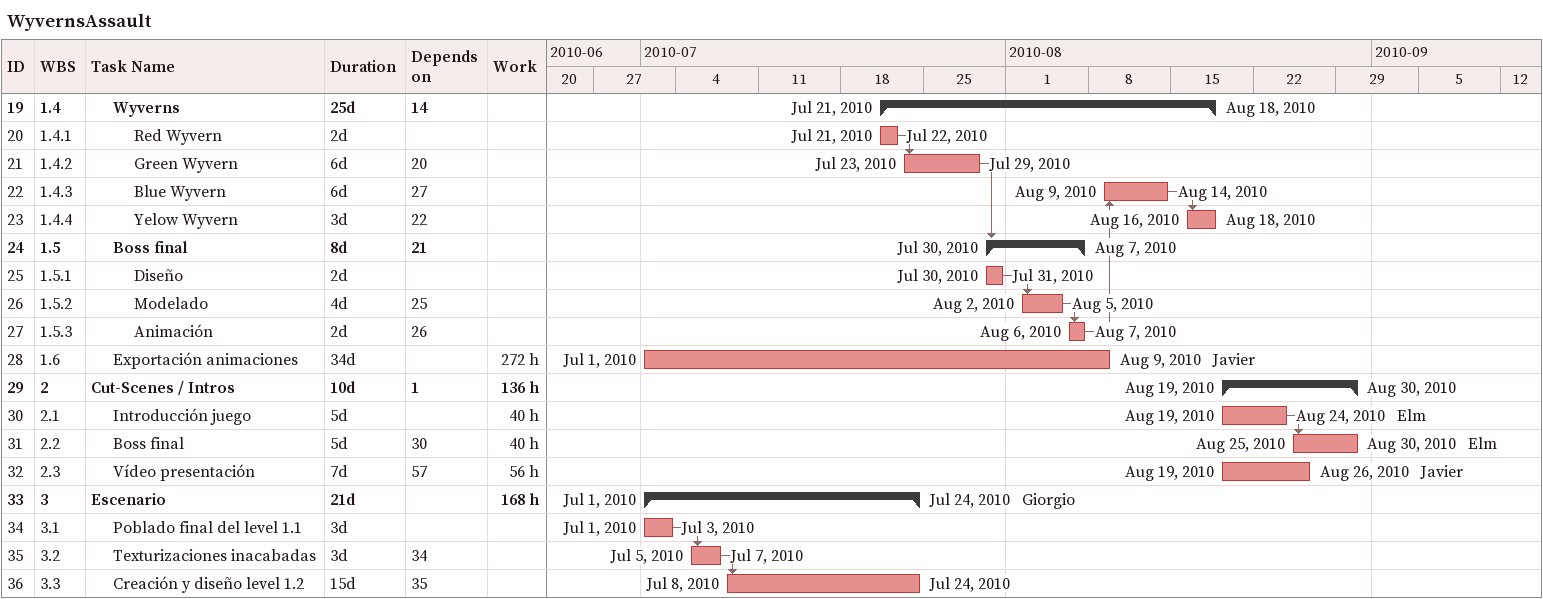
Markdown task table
WyvernsAssault

| ID | WBS | Task | Duration | Start | Finish | Predecessors | Resources | Work (h) |
|---|---|---|---|---|---|---|---|---|
| 19 | 1.4 | **Wyverns** | 25d | 2010-07-21 | 2010-08-18 | 14 |  |  |
| 20 | 1.4.1 | Red Wyvern | 2d | 2010-07-21 | 2010-07-22 |  |  |  |
| 21 | 1.4.2 | Green Wyvern | 6d | 2010-07-23 | 2010-07-29 | 20 |  |  |
| 22 | 1.4.3 | Blue Wyvern | 6d | 2010-08-09 | 2010-08-14 | 27 |  |  |
| 23 | 1.4.4 | Yelow Wyvern | 3d | 2010-08-16 | 2010-08-18 | 22 |  |  |
| 24 | 1.5 | **Boss final** | 8d | 2010-07-30 | 2010-08-07 | 21 |  |  |
| 25 | 1.5.1 | Diseño | 2d | 2010-07-30 | 2010-07-31 |  |  |  |
| 26 | 1.5.2 | Modelado | 4d | 2010-08-02 | 2010-08-05 | 25 |  |  |
| 27 | 1.5.3 | Animación | 2d | 2010-08-06 | 2010-08-07 | 26 |  |  |
| 28 | 1.6 | Exportación animaciones | 34d | 2010-07-01 | 2010-08-09 |  | Javier | 272 |
| 29 | 2 | **Cut-Scenes / Intros** | 10d | 2010-08-19 | 2010-08-30 | 1 |  | 136 |
| 30 | 2.1 | Introducción juego | 5d | 2010-08-19 | 2010-08-24 |  | Elm | 40 |
| 31 | 2.2 | Boss final | 5d | 2010-08-25 | 2010-08-30 | 30 | Elm | 40 |
| 32 | 2.3 | Vídeo presentación | 7d | 2010-08-19 | 2010-08-26 | 57 | Javier | 56 |
| 33 | 3 | **Escenario** | 21d | 2010-07-01 | 2010-07-24 |  | Giorgio | 168 |
| 34 | 3.1 | Poblado final del level 1.1 | 3d | 2010-07-01 | 2010-07-03 |  |  |  |
| 35 | 3.2 | Texturizaciones inacabadas | 3d | 2010-07-05 | 2010-07-07 | 34 |  |  |
| 36 | 3.3 | Creación y diseño level 1.2 | 15d | 2010-07-08 | 2010-07-24 | 35 |  |  |
